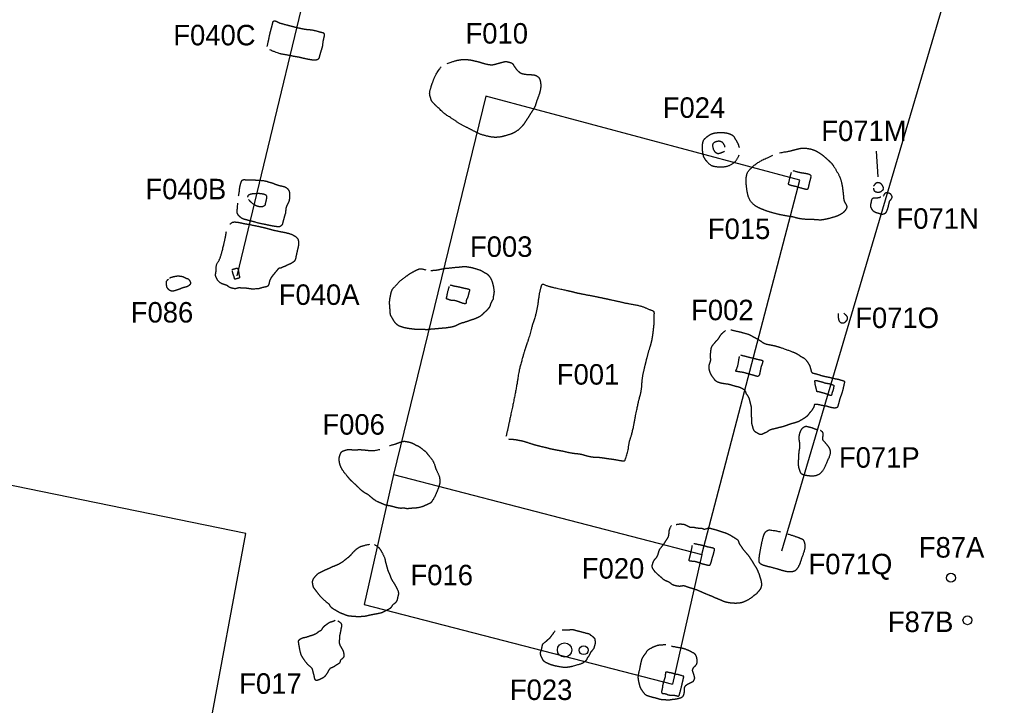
# Model space of a CAD drawing. Extents: x -56 to 221, y -167 to 6.
# Drawn here: x 19.4 to 57.53, y -121.17 to -94.39 of the extents above; entities that cross this region are included whole.
import ezdxf

# ---------------------------------------------------------------- set-up
doc = ezdxf.new("R2010")
doc.units = 0
for name, color, linetype in [('Building Outline', 7, 'Continuous'), ('Cellar', 7, 'Continuous'), ('Feature Numbers', 7, 'Continuous'), ('Fenceline 40', 7, 'Continuous'), ('Fenceline 71', 7, 'Continuous'), ('Limits of Excavation', 7, 'Continuous'), ('Posthole', 7, 'Continuous'), ('Tree Hole', 7, 'Continuous')]:
    doc.layers.add(name, color=color, linetype=linetype)

msp = doc.modelspace()

# ---------------------------------------------------------------- linework, layer by layer
at = {"layer": 'Building Outline'}
for p, q in [((33.997, -112.158), (32.854, -117.228)), ((46.029, -115.273), (44.886, -120.344)), ((32.854, -117.228), (44.888, -120.332))]:
    msp.add_line(p, q, dxfattribs=at)
msp.add_lwpolyline([(46.029, -115.273), (49.86, -100.657), (37.594, -97.379), (33.998, -112.158)], close=True, dxfattribs=at)
at = {"layer": 'Cellar'}
msp.add_open_spline([(38.488, -110.766), (38.725, -110.781), (38.904, -110.817), (39.084, -110.853), (39.357, -110.946), (39.544, -111.004), (39.938, -111.097), (40.218, -111.169), (40.527, -111.219), (40.8, -111.284), (41.03, -111.327), (41.296, -111.348), (41.716, -111.474), (42.019, -111.476), (42.28, -111.52), (42.593, -111.561), (42.801, -111.599), (43.033, -111.639), (43.047, -111.536), (43.162, -111.224), (43.187, -110.903), (43.329, -110.5), (43.492, -109.621), (43.585, -109.207), (43.679, -108.868), (43.708, -108.392), (43.779, -108.061), (43.851, -107.758), (43.966, -107.318), (44.081, -106.958), (44.124, -106.671), (44.167, -106.314), (44.181, -106.107), (44.167, -105.956), (44.189, -105.783), (43.98, -105.722), (43.693, -105.584), (43.173, -105.497), (42.842, -105.418), (42.279, -105.296), (41.87, -105.21), (41.441, -105.131), (41.123, -105.066), (40.94, -105.016), (40.671, -104.958), (40.245, -104.865), (40.045, -104.815), (39.795, -104.705), (39.751, -104.828), (39.68, -105.1), (39.596, -105.776), (39.394, -106.382), (39.294, -106.784), (39.178, -107.127), (39.085, -107.402), (38.885, -108.132), (38.84, -108.49), (38.71, -109.184), (38.552, -109.927), (38.459, -110.357), (38.387, -110.676)], degree=2, dxfattribs=at)
at = {"layer": 'Feature Numbers'}
msp.add_line((52.834, -99.528), (52.904, -100.527), dxfattribs=at)
at = {"layer": 'Fenceline 40'}
msp.add_lwpolyline([(46.99, -21.53), (39.869, -53.243), (35.5, -72.739), (27.879, -104.396)], dxfattribs=at)
for points in [[(29.064, -95.448), (29.102, -95.282), (29.145, -95.072), (29.187, -94.887), (29.243, -94.675), (29.28, -94.539), (29.305, -94.432), (29.442, -94.464), (29.541, -94.524), (29.67, -94.56), (29.919, -94.624), (30.072, -94.666), (30.233, -94.703), (30.363, -94.733), (30.573, -94.775), (30.721, -94.784), (30.885, -94.809), (31.156, -94.884), (31.288, -94.909), (31.289, -95.041), (31.238, -95.236), (31.221, -95.445), (31.159, -95.631), (31.107, -95.801), (31.081, -95.914), (31.018, -95.968), (30.908, -95.987), (30.659, -95.948), (30.457, -95.901), (30.261, -95.856), (30.086, -95.828), (29.943, -95.795), (29.683, -95.754), (29.486, -95.709), (29.172, -95.58)], [(27.946, -101.269), (27.984, -101.103), (27.988, -100.978), (28.007, -100.895), (28.03, -100.794), (28.068, -100.683), (28.122, -100.639), (28.222, -100.644), (28.426, -100.653), (28.626, -100.656), (28.812, -100.667), (29.006, -100.693), (29.117, -100.731), (29.258, -100.77), (29.407, -100.83), (29.541, -100.873), (29.709, -100.906), (29.829, -100.958), (29.902, -101.05), (29.934, -101.127), (29.932, -101.27), (29.932, -101.408), (29.912, -101.491), (29.865, -101.587), (29.807, -101.705), (29.785, -101.826), (29.784, -101.938), (29.735, -102.071), (29.714, -102.16), (29.684, -102.266), (29.663, -102.355), (29.642, -102.419), (29.566, -102.477), (29.507, -102.488), (29.379, -102.471), (29.138, -102.428), (29.013, -102.399), (28.863, -102.371), (28.726, -102.339), (28.479, -102.27), (28.354, -102.241), (28.231, -102.206), (28.106, -102.177), (27.989, -102.088), (27.93, -102.018), (27.883, -101.919), (27.898, -101.803), (27.917, -101.557)], [(28.302, -101.326), (28.329, -101.239), (28.405, -101.206), (28.485, -101.187), (28.597, -101.188), (28.702, -101.168), (28.885, -101.192), (29.004, -101.219), (29.05, -101.317), (29.031, -101.401), (29.01, -101.49), (28.988, -101.585), (28.972, -101.657), (28.872, -101.709), (28.779, -101.706), (28.683, -101.684), (28.553, -101.623), (28.411, -101.508), (28.338, -101.416)], [(27.613, -102.383), (27.679, -102.317), (27.741, -102.294), (27.853, -102.295), (28.027, -102.328), (28.189, -102.36), (28.309, -102.381), (28.549, -102.43), (28.729, -102.465), (28.889, -102.502), (29.038, -102.537), (29.238, -102.595), (29.416, -102.637), (29.626, -102.679), (29.734, -102.697), (29.971, -102.758), (30.09, -102.811), (30.189, -102.871), (30.248, -102.941), (30.282, -103.012), (30.291, -103.164), (30.272, -103.273), (30.257, -103.338), (30.236, -103.428), (30.214, -103.523), (30.19, -103.63), (30.169, -103.744), (30.134, -103.818), (30.049, -103.886), (29.985, -103.921), (29.867, -103.969), (29.758, -104.032), (29.685, -104.052), (29.592, -104.1), (29.517, -104.101), (29.431, -104.201), (29.325, -104.333), (29.247, -104.428), (29.2, -104.498), (29.164, -104.571), (29.15, -104.631), (29.131, -104.714), (29.107, -104.79), (29.042, -104.825), (28.879, -104.856), (28.749, -104.902), (28.514, -104.916), (28.403, -104.909), (28.301, -104.886), (28.029, -104.873), (27.943, -104.866), (27.82, -104.907), (27.7, -104.885), (27.584, -104.846), (27.507, -104.772), (27.33, -104.724), (27.24, -104.679), (27.132, -104.578), (27.072, -104.458), (27.042, -104.37), (27.067, -104.263), (27.071, -104.082), (27.093, -103.93), (27.184, -103.807), (27.23, -103.692), (27.296, -103.488), (27.37, -103.167), (27.436, -102.881), (27.472, -102.67)], [(27.681, -104.154), (27.788, -104.122), (27.903, -104.086), (27.939, -104.176), (27.955, -104.298), (27.968, -104.377), (27.996, -104.471), (27.946, -104.497), (27.901, -104.505), (27.827, -104.526), (27.793, -104.537), (27.778, -104.439), (27.725, -104.314), (27.707, -104.204)]]:
    msp.add_open_spline(points, degree=2, dxfattribs=at)
at = {"layer": 'Fenceline 71'}
msp.add_lwpolyline([(71.067, -37.884), (65.73, -58.954), (49.143, -115.143)], dxfattribs=at)
for points in [[(52.737, -100.902), (52.819, -100.785), (52.881, -100.738), (53.008, -100.768), (53.08, -100.876), (53.138, -101.011), (53.018, -101.128), (52.892, -101.152), (52.76, -101.103), (52.742, -100.979)], [(53.018, -101.321), (52.902, -101.372), (52.763, -101.353), (52.66, -101.389), (52.633, -101.56), (52.605, -101.676), (52.654, -101.788), (52.736, -101.881), (52.876, -101.938), (53.065, -101.997), (53.205, -101.962), (53.272, -101.84), (53.315, -101.69), (53.347, -101.543), (53.368, -101.468), (53.436, -101.4), (53.473, -101.308), (53.418, -101.217), (53.341, -101.168), (53.255, -101.165), (53.187, -101.156), (53.111, -101.286)], [(51.58, -105.861), (51.668, -105.93), (51.728, -106.06), (51.662, -106.177), (51.556, -106.265), (51.421, -106.226), (51.362, -106.036), (51.371, -105.871)], [(50.55, -110.413), (50.445, -110.383), (50.349, -110.339), (50.183, -110.297), (50.077, -110.272), (49.919, -110.367), (49.836, -110.565), (49.812, -110.742), (49.847, -110.92), (49.849, -111.121), (49.816, -111.257), (49.808, -111.455), (49.792, -111.716), (49.804, -111.865), (49.844, -111.99), (49.893, -112.118), (50.036, -112.169), (50.231, -112.204), (50.436, -112.208), (50.64, -112.137), (50.801, -111.951), (50.92, -111.671), (51.055, -111.369), (51.056, -111.213), (50.999, -111.093), (50.892, -110.955), (50.73, -110.784), (50.786, -110.589), (50.754, -110.493), (50.668, -110.436)], [(49.396, -114.479), (49.656, -114.553), (49.907, -114.658), (49.982, -114.679), (50.058, -114.847), (50.058, -115.074), (49.926, -115.421), (49.848, -115.674), (49.712, -115.905), (49.52, -115.969), (49.265, -115.934), (49.013, -115.851), (48.732, -115.776), (48.564, -115.739), (48.36, -115.675), (48.262, -115.582), (48.272, -115.379), (48.324, -115.085), (48.384, -114.762), (48.461, -114.476), (48.556, -114.351), (48.695, -114.299), (49.107, -114.39)]]:
    msp.add_open_spline(points, degree=2, dxfattribs=at)
at = {"layer": 'Limits of Excavation'}
msp.add_lwpolyline([(-56.191, -97.161), (-37.969, 6.212), (76.054, -26.373), (69.801, -48.796), (131.21, -76.447), (130.819, -102.828), (192.765, -119.047), (185.095, -158.325), (26.762, -122.369), (28.227, -114.455), (-56.191, -97.161)], dxfattribs=at)
at = {"layer": 'Posthole'}
for centre, radius in [((55.756, -116.184), 0.175), ((56.403, -117.841), 0.175), ((40.674, -119.003), 0.279), ((41.418, -119.012), 0.174)]:
    msp.add_circle(centre, radius, dxfattribs=at)
for points in [[(36.086, -96.107), (36.362, -96.012), (36.607, -95.956), (36.783, -95.951), (36.973, -95.962), (37.206, -96.015), (37.419, -96.072), (37.578, -96.123), (37.83, -96.17), (38.025, -96.118), (38.238, -96.061), (38.374, -96.024), (38.484, -96.047), (38.644, -96.098), (38.689, -96.19), (38.792, -96.339), (38.888, -96.428), (38.955, -96.483), (39.124, -96.531), (39.388, -96.544), (39.527, -96.558), (39.675, -96.644), (39.738, -96.803), (39.748, -97.072), (39.686, -97.307), (39.588, -97.562), (39.511, -97.822), (39.414, -97.962), (39.283, -98.174), (39.157, -98.364), (39.007, -98.581), (38.796, -98.763), (38.583, -98.862), (38.391, -98.923), (38.178, -98.981), (37.922, -98.997), (37.682, -98.957), (37.344, -98.86), (37.088, -98.721), (36.872, -98.612), (36.584, -98.471), (36.325, -98.28), (36.041, -98.117), (35.821, -97.916), (35.487, -97.599), (35.458, -97.492), (35.391, -97.281), (35.453, -97.046), (35.553, -96.759), (35.654, -96.514), (35.851, -96.242)], [(47.497, -99.387), (47.456, -99.232), (47.33, -99.036), (47.285, -98.944), (47.093, -98.85), (46.917, -98.814), (46.637, -98.816), (46.447, -98.846), (46.292, -98.929), (46.155, -99.039), (46.074, -99.123), (46.038, -99.341), (46.057, -99.606), (46.109, -99.801), (46.348, -100.07), (46.52, -100.128), (46.84, -100.157), (47.143, -100.086), (47.396, -99.903), (47.492, -99.68)], [(46.941, -99.37), (46.892, -99.227), (46.779, -99.153), (46.671, -99.14), (46.535, -99.176), (46.434, -99.266), (46.487, -99.502), (46.626, -99.631), (46.784, -99.599), (46.922, -99.531)], [(49.071, -99.59), (49.402, -99.543), (49.645, -99.478), (49.858, -99.421), (50.073, -99.405), (50.359, -99.463), (50.548, -99.548), (50.765, -99.698), (50.944, -99.858), (51.124, -100.028), (51.252, -100.233), (51.428, -100.54), (51.504, -100.822), (51.537, -101.063), (51.566, -101.326), (51.576, -101.479), (51.696, -101.655), (51.685, -101.772), (51.578, -101.915), (51.383, -102.041), (51.087, -102.141), (50.871, -102.188), (50.683, -102.228), (50.31, -102.193), (50.061, -102.197), (49.78, -102.158), (49.608, -102.1), (49.305, -102.056), (49.019, -101.998), (48.649, -101.899), (48.406, -101.808), (48.133, -101.683), (47.94, -101.506), (47.847, -101.313), (47.794, -101.077), (47.746, -100.663), (47.811, -100.323), (48.111, -100.045), (48.461, -99.837), (48.807, -99.692)], [(49.58, -100.286), (49.806, -100.35), (49.97, -100.379), (50.109, -100.394), (50.315, -100.464), (50.264, -100.623), (50.214, -100.824), (50.182, -100.978), (50.147, -101.04), (49.955, -100.987), (49.718, -100.915), (49.541, -100.879), (49.407, -100.842), (49.436, -100.72), (49.491, -100.497), (49.528, -100.362)], [(35.449, -104.189), (35.582, -104.18), (35.729, -104.166), (35.86, -104.131), (35.994, -104.106), (36.284, -104.08), (36.43, -104.062), (36.639, -104.048), (36.743, -104.025), (36.899, -104.046), (37.074, -104.077), (37.294, -104.143), (37.421, -104.187), (37.422, -104.192), (37.54, -104.264), (37.655, -104.322), (37.744, -104.423), (37.818, -104.543), (37.88, -104.735), (37.92, -104.964), (37.921, -105.062), (37.889, -105.196), (37.892, -105.284), (37.85, -105.362), (37.797, -105.455), (37.747, -105.619), (37.683, -105.688), (37.636, -105.748), (37.532, -105.843), (37.39, -105.975), (37.267, -106.039), (37.154, -106.085), (37.024, -106.125), (36.925, -106.162), (36.762, -106.216), (36.573, -106.267), (36.416, -106.361), (36.221, -106.408), (36.11, -106.422), (36.021, -106.44), (35.857, -106.448), (35.69, -106.467), (35.455, -106.483), (35.32, -106.503), (35.204, -106.498), (35.098, -106.49), (34.995, -106.497), (34.928, -106.499), (34.767, -106.48), (34.606, -106.461), (34.425, -106.426), (34.267, -106.38), (34.161, -106.335), (34.013, -106.172), (33.963, -106.06), (33.88, -105.947), (33.869, -105.846), (33.858, -105.688), (33.855, -105.6), (33.834, -105.424), (33.886, -105.134), (33.912, -105.018), (33.971, -104.887), (34.113, -104.756), (34.237, -104.598), (34.46, -104.439), (34.625, -104.317), (34.806, -104.216), (34.944, -104.148), (35.053, -104.108), (35.255, -104.163)], [(36.209, -104.751), (36.338, -104.789), (36.469, -104.811), (36.612, -104.841), (36.802, -104.889), (36.938, -104.909), (36.969, -104.948), (36.93, -105.094), (36.89, -105.255), (36.834, -105.338), (36.841, -105.44), (36.81, -105.5), (36.63, -105.45), (36.5, -105.391), (36.349, -105.353), (36.226, -105.36), (36.108, -105.309), (36.053, -105.297), (36.083, -105.196), (36.115, -105.005), (36.173, -104.813)], [(47.163, -106.499), (47.342, -106.545), (47.58, -106.601), (47.754, -106.648), (47.92, -106.702), (48.039, -106.78), (48.194, -106.853), (48.32, -106.933), (48.464, -107.046), (48.749, -107.099), (48.954, -107.143), (49.132, -107.205), (49.395, -107.296), (49.633, -107.388), (49.77, -107.45), (49.913, -107.558), (50.049, -107.62), (50.128, -107.719), (50.178, -107.789), (50.243, -107.896), (50.286, -108.056), (50.318, -108.178), (50.442, -108.212), (50.571, -108.245), (50.753, -108.306), (50.956, -108.345), (51.173, -108.396), (51.263, -108.419), (51.37, -108.432), (51.474, -108.471), (51.62, -108.51), (51.585, -108.613), (51.56, -108.735), (51.529, -108.889), (51.47, -109.056), (51.418, -109.194), (51.384, -109.339), (51.336, -109.508), (51.296, -109.555), (51.157, -109.561), (51.001, -109.519), (50.898, -109.485), (50.719, -109.46), (50.575, -109.425), (50.483, -109.414), (50.419, -109.426), (50.409, -109.506), (50.345, -109.617), (50.313, -109.672), (50.239, -109.744), (50.153, -109.871), (50.035, -109.955), (49.919, -110.028), (49.792, -110.098), (49.648, -110.142), (49.546, -110.169), (49.411, -110.211), (49.232, -110.28), (49.104, -110.309), (49.012, -110.333), (48.925, -110.357), (48.826, -110.378), (48.749, -110.399), (48.663, -110.427), (48.551, -110.514), (48.47, -110.541), (48.412, -110.577), (48.314, -110.603), (48.204, -110.54), (48.106, -110.488), (48.051, -110.398), (48.025, -110.301), (47.983, -110.162), (47.985, -110.036), (47.975, -109.862), (47.968, -109.739), (47.966, -109.651), (47.972, -109.519), (47.935, -109.399), (47.895, -109.212), (47.844, -109.101), (47.76, -108.983), (47.731, -108.871), (47.614, -108.803), (47.488, -108.743), (47.334, -108.712), (47.181, -108.664), (47.09, -108.637), (46.874, -108.606), (46.765, -108.588), (46.609, -108.531), (46.546, -108.47), (46.425, -108.31), (46.349, -108.164), (46.318, -108.027), (46.313, -107.893), (46.351, -107.799), (46.386, -107.68), (46.363, -107.536), (46.377, -107.412), (46.394, -107.262), (46.418, -107.157), (46.5, -107.057), (46.586, -106.95), (46.676, -106.859), (46.763, -106.716), (46.842, -106.622), (46.958, -106.533)], [(47.537, -107.487), (47.697, -107.522), (47.866, -107.57), (48.094, -107.624), (48.257, -107.668), (48.343, -107.682), (48.423, -107.707), (48.392, -107.825), (48.345, -107.941), (48.323, -108.051), (48.298, -108.173), (48.284, -108.254), (48.236, -108.33), (48.138, -108.314), (48.051, -108.28), (47.946, -108.256), (47.849, -108.225), (47.76, -108.202), (47.669, -108.175), (47.587, -108.16), (47.495, -108.148), (47.413, -108.134), (47.344, -108.126), (47.405, -108.006), (47.446, -107.886), (47.482, -107.652), (47.501, -107.548)], [(51.187, -108.663), (51.176, -108.775), (51.152, -108.88), (51.112, -108.964), (51.101, -109.04), (51.08, -109.077), (50.989, -109.049), (50.919, -109.021), (50.844, -108.994), (50.771, -108.972), (50.694, -108.956), (50.625, -108.933), (50.554, -108.921), (50.528, -108.923), (50.507, -108.824), (50.485, -108.742), (50.46, -108.649), (50.461, -108.592), (50.446, -108.539), (50.437, -108.484), (50.531, -108.485), (50.6, -108.508), (50.75, -108.546), (50.865, -108.588), (50.983, -108.598), (51.103, -108.639), (51.17, -108.657)], [(33.835, -111.023), (34.05, -110.97), (34.205, -110.908), (34.325, -110.871), (34.414, -110.852), (34.545, -110.874), (34.713, -110.918), (34.822, -110.977), (35.008, -111.068), (35.161, -111.193), (35.265, -111.269), (35.341, -111.379), (35.49, -111.547), (35.595, -111.743), (35.652, -111.957), (35.778, -112.193), (35.804, -112.348), (35.811, -112.455), (35.776, -112.595), (35.705, -112.796), (35.598, -113.038), (35.515, -113.174), (35.451, -113.265), (35.307, -113.329), (35.079, -113.432), (34.849, -113.467), (34.634, -113.478), (34.518, -113.494), (34.401, -113.463), (34.28, -113.479), (34.127, -113.453), (33.896, -113.385), (33.766, -113.367), (33.638, -113.334), (33.548, -113.29), (33.313, -113.192), (33.182, -113.092), (33.101, -113.02), (32.981, -112.922), (32.862, -112.866), (32.731, -112.765), (32.609, -112.642), (32.455, -112.496), (32.347, -112.4), (32.266, -112.312), (32.094, -112.098), (31.992, -111.969), (31.903, -111.775), (31.889, -111.685), (31.873, -111.585), (31.879, -111.469), (31.929, -111.325), (31.986, -111.248), (32.119, -111.201), (32.221, -111.174), (32.353, -111.18), (32.462, -111.198), (32.654, -111.178), (32.84, -111.191), (33.012, -111.212), (33.219, -111.229), (33.465, -111.174)], [(45.033, -114.106), (45.141, -114.082), (45.23, -114.084), (45.331, -114.093), (45.418, -114.127), (45.498, -114.173), (45.588, -114.217), (45.693, -114.199), (45.807, -114.236), (45.913, -114.244), (46.032, -114.244), (46.125, -114.297), (46.305, -114.233), (46.424, -114.269), (46.665, -114.334), (46.827, -114.395), (46.973, -114.434), (47.094, -114.495), (47.234, -114.572), (47.355, -114.654), (47.447, -114.708), (47.484, -114.843), (47.566, -114.957), (47.645, -115.076), (47.728, -115.173), (47.849, -115.313), (47.944, -115.454), (48.019, -115.579), (48.099, -115.704), (48.186, -115.852), (48.253, -116.006), (48.312, -116.188), (48.358, -116.358), (48.359, -116.519), (48.327, -116.595), (48.285, -116.669), (48.229, -116.731), (48.159, -116.822), (48.078, -116.87), (47.948, -116.983), (47.681, -117.132), (47.53, -117.173), (47.346, -117.186), (47.192, -117.175), (47.058, -117.159), (46.895, -117.114), (46.712, -117.033), (46.584, -116.984), (46.477, -116.934), (46.347, -116.876), (46.173, -116.808), (46.067, -116.763), (45.854, -116.664), (45.649, -116.6), (45.492, -116.558), (45.334, -116.492), (45.237, -116.518), (45.107, -116.521), (44.979, -116.488), (44.882, -116.456), (44.762, -116.359), (44.558, -116.278), (44.479, -116.195), (44.392, -116.125), (44.276, -116.02), (44.177, -115.922), (44.083, -115.765), (44.117, -115.621), (44.162, -115.499), (44.305, -115.352), (44.353, -115.162), (44.4, -115.045), (44.559, -114.862), (44.637, -114.727), (44.742, -114.574), (44.755, -114.409), (44.769, -114.286), (44.845, -114.145)], [(33.253, -114.889), (33.388, -114.967), (33.473, -115.069), (33.539, -115.182), (33.652, -115.407), (33.678, -115.561), (33.723, -115.71), (33.772, -115.895), (33.837, -116.039), (33.907, -116.223), (33.975, -116.34), (34.054, -116.459), (34.172, -116.688), (34.197, -116.801), (34.166, -116.898), (34.15, -116.995), (34.118, -117.108), (34.037, -117.192), (33.957, -117.245), (33.887, -117.373), (33.759, -117.439), (33.705, -117.469), (33.568, -117.542), (33.423, -117.581), (33.184, -117.624), (33.026, -117.656), (32.886, -117.693), (32.767, -117.699), (32.631, -117.715), (32.497, -117.699), (32.322, -117.688), (32.204, -117.673), (32.039, -117.603), (31.914, -117.563), (31.722, -117.448), (31.56, -117.351), (31.494, -117.218), (31.414, -117.172), (31.208, -116.988), (31.086, -116.843), (30.964, -116.678), (30.878, -116.571), (30.849, -116.465), (30.83, -116.334), (30.865, -116.231), (30.965, -116.1), (31.065, -116.006), (31.189, -115.947), (31.388, -115.852), (31.514, -115.797), (31.676, -115.723), (31.865, -115.651), (32.047, -115.535), (32.16, -115.432), (32.276, -115.359), (32.393, -115.213), (32.55, -115.062), (32.664, -114.984), (32.839, -114.917), (33.072, -114.875)], [(45.719, -114.843), (45.858, -114.873), (46.039, -114.908), (46.298, -114.984), (46.439, -115.004), (46.533, -115.046), (46.495, -115.176), (46.473, -115.286), (46.423, -115.43), (46.398, -115.551), (46.362, -115.649), (46.33, -115.725), (46.21, -115.684), (46.089, -115.659), (46.009, -115.634), (45.888, -115.588), (45.791, -115.557), (45.69, -115.548), (45.62, -115.541), (45.522, -115.525), (45.554, -115.428), (45.592, -115.262), (45.633, -115.084), (45.666, -114.914)], [(40.579, -118.212), (40.72, -118.213), (40.815, -118.219), (40.974, -118.2), (41.077, -118.224), (41.177, -118.257), (41.379, -118.304), (41.548, -118.353), (41.641, -118.369), (41.685, -118.418), (41.722, -118.436), (41.806, -118.508), (41.859, -118.569), (41.862, -118.649), (41.867, -118.767), (41.836, -118.853), (41.818, -118.941), (41.744, -119.034), (41.692, -119.084), (41.652, -119.176), (41.615, -119.253), (41.567, -119.297), (41.533, -119.385), (41.485, -119.447), (41.418, -119.488), (41.348, -119.536), (41.17, -119.591), (40.892, -119.671), (40.834, -119.668), (40.756, -119.687), (40.633, -119.686), (40.378, -119.645), (40.204, -119.6), (40.125, -119.577), (40.058, -119.548), (39.924, -119.485), (39.855, -119.433), (39.836, -119.392), (39.776, -119.293), (39.735, -119.179), (39.737, -119.09), (39.779, -118.975), (39.803, -118.852), (39.818, -118.77), (39.93, -118.685), (40.026, -118.597), (40.115, -118.521), (40.157, -118.463), (40.22, -118.376), (40.307, -118.254)], [(44.836, -118.847), (45.029, -118.889), (45.245, -118.919), (45.398, -118.967), (45.509, -119.01), (45.625, -119.073), (45.738, -119.126), (45.816, -119.245), (45.844, -119.446), (45.829, -119.544), (45.787, -119.622), (45.692, -119.695), (45.651, -119.794), (45.69, -119.898), (45.721, -119.994), (45.749, -120.101), (45.719, -120.182), (45.676, -120.256), (45.6, -120.281), (45.501, -120.339), (45.427, -120.375), (45.36, -120.434), (45.339, -120.513), (45.343, -120.663), (45.305, -120.792), (45.26, -120.857), (45.155, -120.895), (45.039, -120.926), (44.906, -120.936), (44.758, -120.965), (44.62, -120.955), (44.499, -120.951), (44.368, -120.929), (44.242, -120.885), (44.137, -120.861), (44.025, -120.833), (43.946, -120.808), (43.817, -120.754), (43.705, -120.591), (43.643, -120.494), (43.588, -120.31), (43.562, -120.193), (43.549, -120.066), (43.565, -119.932), (43.619, -119.725), (43.642, -119.578), (43.689, -119.383), (43.723, -119.296), (43.794, -119.194), (43.845, -119.133), (43.915, -119.005), (44.087, -118.907), (44.263, -118.829), (44.406, -118.796), (44.624, -118.795)], [(45.325, -120.032), (45.158, -119.973), (45.035, -119.959), (44.955, -119.934), (44.831, -119.899), (44.762, -119.892), (44.66, -119.862), (44.615, -119.869), (44.607, -119.954), (44.599, -120.061), (44.563, -120.159), (44.52, -120.311), (44.493, -120.422), (44.49, -120.511), (44.455, -120.63), (44.473, -120.698), (44.552, -120.703), (44.628, -120.714), (44.746, -120.765), (44.909, -120.773), (45.008, -120.773), (45.131, -120.823), (45.164, -120.731), (45.212, -120.542), (45.26, -120.352), (45.288, -120.225), (45.32, -120.091), (45.331, -120.036)]]:
    msp.add_open_spline(points, degree=2, dxfattribs=at)
at = {"layer": 'Tree Hole'}
for points in [[(25.254, -104.481), (25.292, -104.46), (25.328, -104.45), (25.363, -104.441), (25.395, -104.431), (25.462, -104.415), (25.508, -104.409), (25.541, -104.402), (25.582, -104.4), (25.631, -104.404), (25.669, -104.404), (25.725, -104.414), (25.763, -104.427), (25.806, -104.437), (25.847, -104.46), (25.888, -104.479), (25.915, -104.495), (25.965, -104.509), (25.987, -104.521), (26.02, -104.559), (26.049, -104.609), (26.071, -104.663), (26.071, -104.698), (26.056, -104.734), (26.026, -104.767), (25.978, -104.8), (25.93, -104.822), (25.876, -104.842), (25.838, -104.849), (25.81, -104.854), (25.74, -104.876), (25.682, -104.902), (25.63, -104.923), (25.565, -104.945), (25.509, -104.965), (25.479, -104.977), (25.42, -104.988), (25.376, -104.998), (25.341, -104.992), (25.291, -104.986), (25.259, -104.967), (25.222, -104.938), (25.164, -104.868), (25.148, -104.831), (25.141, -104.79), (25.139, -104.76), (25.133, -104.707), (25.128, -104.665), (25.131, -104.626), (25.152, -104.583), (25.208, -104.522)], [(31.819, -117.87), (31.927, -117.924), (31.978, -118.035), (31.951, -118.147), (31.923, -118.295), (31.905, -118.383), (31.884, -118.482), (31.885, -118.602), (31.867, -118.69), (31.886, -118.778), (31.961, -118.925), (32.02, -119.008), (32.051, -119.124), (32.067, -119.261), (31.989, -119.359), (31.925, -119.392), (31.899, -119.508), (31.829, -119.558), (31.742, -119.603), (31.644, -119.681), (31.537, -119.71), (31.476, -119.773), (31.404, -119.912), (31.332, -120.014), (31.258, -120.086), (31.176, -120.129), (31.059, -120.181), (30.972, -120.204), (30.925, -120.144), (30.906, -120.035), (30.88, -119.938), (30.847, -119.816), (30.82, -119.714), (30.707, -119.625), (30.617, -119.54), (30.517, -119.4), (30.396, -119.219), (30.361, -119.088), (30.32, -118.896), (30.291, -118.711), (30.288, -118.624), (30.393, -118.549), (30.474, -118.522), (30.574, -118.505), (30.722, -118.455), (30.876, -118.409), (31.014, -118.341), (31.088, -118.269), (31.188, -118.232), (31.25, -118.116), (31.316, -118.051), (31.399, -117.993), (31.49, -117.922), (31.621, -117.887), (31.719, -117.845)]]:
    msp.add_open_spline(points, degree=2, dxfattribs=at)

# ---------------------------------------------------------------- texts
at = {"layer": 'Feature Numbers'}
for s, p in [('F010', (36.808, -95.331)), ('F040C', (25.399, -95.4)), ('F024', (44.506, -98.23)), ('F071M', (50.697, -99.136)), ('F040B', (24.314, -101.409)), ('F071N', (53.633, -102.56)), ('F015', (46.269, -102.961)), ('F003', (36.981, -103.657)), ('F040A', (29.518, -105.532)), ('F086', (23.74, -106.221)), ('F002', (45.614, -106.131)), ('F071O', (52.022, -106.436)), ('F001', (40.372, -108.645)), ('F006', (31.22, -110.598)), ('F071P', (51.385, -111.888)), ('F87A', (54.505, -115.397)), ('F020', (41.348, -116.219)), ('F071Q', (50.199, -116.048)), ('F016', (34.66, -116.477)), ('F87B', (53.295, -118.302)), ('F017', (27.973, -120.714)), ('F023', (38.54, -120.956))]:
    msp.add_text(s, height=0.8, dxfattribs=at).set_placement(p)

doc.saveas('drawing.dxf')
